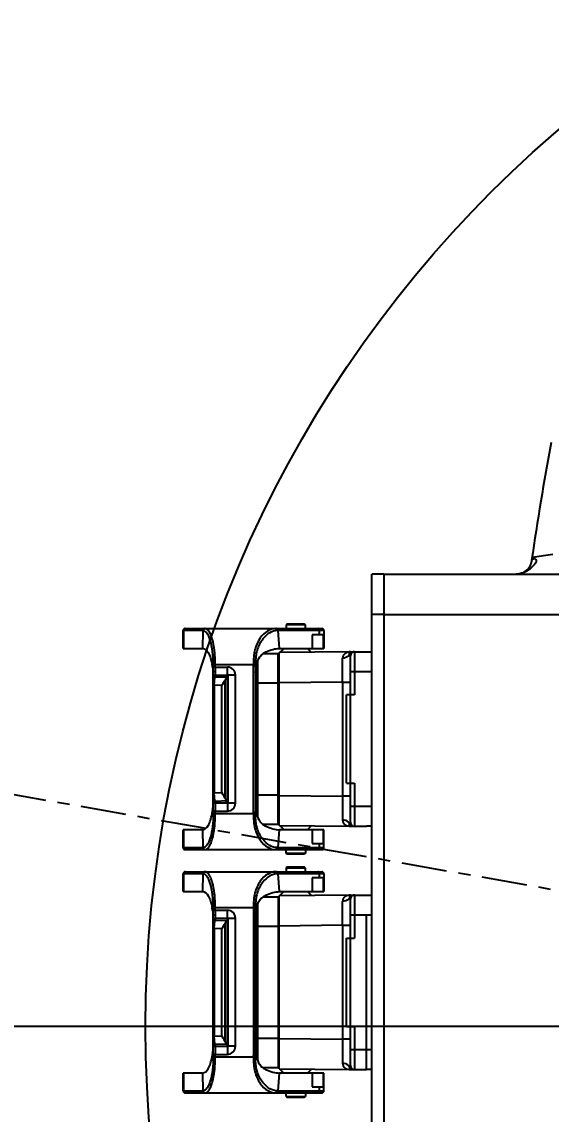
# Model space of a CAD drawing. Header units: millimetres. Extents: x 7426 to 8737, y 124 to 421.
# Drawn here: x 8483.79 to 8488.18, y 209.39 to 218.45 of the extents above; entities that cross this region are included whole.
import ezdxf

# ---------------------------------------------------------------- set-up
doc = ezdxf.new("R2010")
doc.units = ezdxf.units.MM
doc.linetypes.add('CENTER', pattern=[0.6, 0.375, -0.075, 0.075, -0.075])
for name, color, linetype in [('中心线', 7, 'Continuous'), ('外形图', 7, 'Continuous'), ('尺寸标注', 7, 'Continuous')]:
    doc.layers.add(name, color=color, linetype=linetype)
doc.styles.add('微软雅黑', font='msyh.ttc')
doc.dimstyles.new('尺寸标注_1_30比例', dxfattribs={"dimtxt": 2.1, "dimasz": 1.7, "dimexe": 0.5, "dimexo": 0.4, "dimgap": 0.5, "dimtad": 1, "dimdec": 1, "dimlfac": 30, "dimdsep": 46, "dimtxsty": '微软雅黑', "dimcen": 0.09, "dimadec": 0, "dimazin": 0, "dimtp": 0.01, "dimtm": 0.01, "dimtfac": 1, "dimtdec": 1, "dimtofl": 0, "dimtmove": 0, "dimatfit": 3, "dimfxl": 1, "dimtolj": 1, "dimarcsym": 0})

# ---------------------------------------------------------------- blocks, each defined once
blk = doc.blocks.new('*D1305')
at = {"layer": 'Defpoints', "color": 0}
for p in [(8485.0037, 232.4237), (8436.1924, 220.4238), (8494.6243, 210.1207), (8494.6243, 210.1207), (8553.9577, 210.1207)]:
    blk.add_point(p, dxfattribs=at)
at = {"layer": '尺寸标注', "color": 0, "lineweight": -2, "ltscale": 10}
blk.add_arc((8494.6243, 210.1207), 24.2895, 4.01089, 165.98911, dxfattribs=at)
at = {"layer": '尺寸标注', "color": 0}
for points in [[(8470.7803, 216.0602), (8471.3345, 215.9424), (8470.7038, 214.3385)], [(8518.5712, 211.8097), (8519.1375, 211.8295), (8518.9139, 210.1207)]]:
    blk.add_solid(points, dxfattribs=at)
at = {"layer": '尺寸标注', "color": 0, "insert": (8503.4089, 234.4644), "char_height": 2.1, "attachment_point": 5, "rotation": 340.15769, "style": '微软雅黑'}
blk.add_mtext('\\A1;+\\A1;170%%d', dxfattribs=at)
blk = doc.blocks.new('*D1306')
at = {"layer": 'Defpoints', "color": 0}
for p in [(8494.4443, 210.1157), (8494.4443, 210.1157), (8553.7776, 210.1157), (8436.0124, 199.8125), (8484.7488, 187.639)]:
    blk.add_point(p, dxfattribs=at)
at = {"layer": '尺寸标注', "color": 0, "lineweight": -2, "ltscale": 10}
blk.add_arc((8494.4443, 210.1157), 24.4786, 193.9799, 356.0201, dxfattribs=at)
at = {"layer": '尺寸标注', "color": 0}
for points in [[(8519.1471, 208.4068), (8518.5807, 208.4265), (8518.9229, 210.1157)], [(8470.9679, 204.2609), (8470.4136, 204.1432), (8470.3376, 205.865)]]:
    blk.add_solid(points, dxfattribs=at)
at = {"layer": '尺寸标注', "color": 0, "insert": (8501.6257, 188.3835), "char_height": 2.1, "attachment_point": 5, "rotation": 18.28607, "style": '微软雅黑'}
blk.add_mtext('\\A1;-\\A1;170%%d', dxfattribs=at)

msp = doc.modelspace()

# ---------------------------------------------------------------- linework, layer by layer
at = {"layer": '中心线', "linetype": 'CENTER', "ltscale": 50}
msp.add_line((8494.6243, 210.1207), (8435.291, 210.1207), dxfattribs=at)
at = {"layer": '外形图', "linetype": 'CENTER'}
msp.add_line((8494.6243, 210.1207), (8436.1924, 220.4238), dxfattribs=at)
at = {"layer": '外形图', "linetype": 'Continuous'}
for p, q in [((8488.0204, 214.013), (8488.1925, 214.0373)), ((8486.691, 206.3707), (8486.691, 213.8707)), ((8486.791, 213.8707), (8486.691, 213.8707)), ((8486.791, 213.8707), (8486.791, 206.3707)), ((8486.791, 213.8707), (8490.6865, 213.8707)), ((8486.791, 213.5373), (8486.691, 213.5373)), ((8486.791, 213.5373), (8488.3929, 213.5373)), ((8485.1277, 213.2559), (8485.1277, 213.404)), ((8485.2914, 213.404), (8485.1277, 213.404)), ((8485.1315, 213.404), (8485.1315, 213.2559)), ((8485.1443, 213.4207), (8486.2776, 213.4207)), ((8485.2914, 213.404), (8485.2871, 213.2559)), ((8485.2914, 213.404), (8485.2934, 213.4039)), ((8485.2924, 213.404), (8485.2914, 213.4035)), ((8485.9164, 213.404), (8485.9095, 213.4039)), ((8485.9258, 213.2559), (8485.9164, 213.404)), ((8486.2943, 213.404), (8485.9164, 213.404)), ((8485.9877, 213.4573), (8485.981, 213.4507)), ((8485.981, 213.4507), (8485.981, 213.4207)), ((8486.141, 213.4507), (8485.981, 213.4507)), ((8486.1343, 213.4573), (8485.9877, 213.4573)), ((8486.141, 213.4507), (8486.1343, 213.4573)), ((8486.141, 213.4207), (8486.141, 213.4507)), ((8486.2589, 213.3692), (8486.2589, 213.404)), ((8486.2943, 213.404), (8486.2943, 213.2559)), ((8486.1962, 213.3692), (8486.1962, 213.2559)), ((8486.2903, 213.3692), (8486.1962, 213.3692)), ((8486.2903, 213.2559), (8486.2903, 213.3692)), ((8485.1277, 213.2559), (8485.2871, 213.2559)), ((8485.7909, 213.2132), (8485.9143, 213.2132)), ((8485.9143, 211.7948), (8485.9143, 213.2132)), ((8486.5143, 213.2273), (8485.9227, 213.2207)), ((8485.9227, 211.7873), (8485.9227, 213.2207)), ((8485.9258, 213.2559), (8486.2943, 213.2559)), ((8485.9295, 213.2207), (8485.9647, 213.2559)), ((8486.1573, 213.2559), (8486.1895, 213.2237)), ((8486.5142, 213.2273), (8486.5143, 213.2273)), ((8486.5143, 213.2273), (8486.6477, 213.2273)), ((8486.5143, 211.814), (8486.5143, 213.194)), ((8486.5477, 213.2273), (8486.5477, 212.8707)), ((8486.6477, 213.227), (8486.691, 213.227)), ((8485.3778, 213.1204), (8485.3945, 213.1207)), ((8485.3779, 213.1114), (8485.3778, 213.1204)), ((8485.3779, 211.8966), (8485.3779, 213.1114)), ((8485.3779, 213.1114), (8485.3946, 213.1114)), ((8485.3779, 213.1013), (8485.4946, 213.1013)), ((8485.3946, 213.1013), (8485.3945, 213.1207)), ((8485.7113, 213.1207), (8485.3945, 213.1207)), ((8485.3946, 213.1013), (8485.3946, 213.0177)), ((8485.4946, 213.0348), (8485.4946, 213.1013)), ((8485.7113, 213.1207), (8485.7113, 213.1116)), ((8485.728, 213.1206), (8485.7113, 213.1207)), ((8485.7113, 211.8873), (8485.7113, 213.1116)), ((8485.7279, 213.1114), (8485.7279, 211.8965)), ((8485.7282, 213.1424), (8485.728, 213.1206)), ((8485.7446, 213.1498), (8485.7446, 211.8582)), ((8485.9143, 213.1782), (8485.9227, 213.1782)), ((8485.3946, 213.0348), (8485.4946, 213.0348)), ((8485.4946, 213.0134), (8485.3946, 213.0177)), ((8485.4946, 213.0334), (8485.4879, 213.0329)), ((8485.4879, 213.0325), (8485.4879, 213.0332)), ((8485.4879, 213.0329), (8485.5007, 213.0321)), ((8485.5007, 213.0321), (8485.4879, 213.0311)), ((8485.4879, 213.0307), (8485.4879, 213.0316)), ((8485.4879, 213.0311), (8485.5007, 213.0303)), ((8485.5007, 213.0303), (8485.4879, 213.0294)), ((8485.4879, 213.0289), (8485.4879, 213.0298)), ((8485.4879, 213.0294), (8485.5007, 213.0285)), ((8485.5007, 213.0285), (8485.4879, 213.0276)), ((8485.4879, 213.0271), (8485.4879, 213.028)), ((8485.4879, 213.0276), (8485.5007, 213.0267)), ((8485.5007, 213.0267), (8485.4879, 213.0258)), ((8485.4879, 213.0254), (8485.4879, 213.0262)), ((8485.4879, 213.0258), (8485.5007, 213.0249)), ((8485.5007, 213.0249), (8485.4879, 213.024)), ((8485.4879, 213.0236), (8485.4879, 213.0245)), ((8485.4879, 213.024), (8485.5007, 213.0231)), ((8485.5007, 213.0231), (8485.4879, 213.0222)), ((8485.4879, 213.0218), (8485.4879, 213.0227)), ((8485.4879, 213.0222), (8485.5007, 213.0214)), ((8485.5007, 213.0214), (8485.4879, 213.0204)), ((8485.4879, 213.02), (8485.4879, 213.0209)), ((8485.4879, 213.0204), (8485.5007, 213.0196)), ((8485.5007, 213.0196), (8485.4879, 213.0186)), ((8485.4879, 213.0182), (8485.4879, 213.0191)), ((8485.4879, 213.0186), (8485.4949, 213.0181)), ((8485.5007, 213.0178), (8485.4879, 213.0168)), ((8485.4879, 213.0164), (8485.4879, 213.0173)), ((8485.4879, 213.0168), (8485.5007, 213.016)), ((8485.5007, 213.016), (8485.4879, 213.015)), ((8485.4879, 213.0148), (8485.4879, 213.0155)), ((8485.4879, 213.015), (8485.4946, 213.0146)), ((8485.4946, 213.0332), (8485.4946, 213.0345)), ((8485.5613, 213.0345), (8485.4946, 213.0345)), ((8485.4946, 213.0134), (8485.4946, 213.0146)), ((8485.4946, 211.9951), (8485.4946, 213.0129)), ((8485.5007, 211.9755), (8485.5007, 213.0325)), ((8485.5613, 211.9735), (8485.5613, 213.0345)), ((8486.5477, 213.0607), (8486.5143, 213.0607)), ((8486.6477, 213.0606), (8486.5477, 213.0606)), ((8486.691, 213.0604), (8486.6477, 213.0604)), ((8485.3779, 212.9501), (8485.3858, 212.9501)), ((8485.3858, 212.9501), (8485.3858, 212.0579)), ((8485.4495, 212.9473), (8485.3858, 212.9501)), ((8485.4495, 212.0607), (8485.4495, 212.9473)), ((8485.4725, 212.9908), (8485.4725, 212.0172)), ((8485.9143, 212.9665), (8485.7279, 212.9665)), ((8485.9227, 212.9682), (8485.9143, 212.9682)), ((8486.4494, 212.9767), (8485.9227, 212.9707)), ((8486.4494, 212.9767), (8486.4494, 212.0313)), ((8486.4494, 212.9767), (8486.5143, 212.9767)), ((8486.481, 212.1373), (8486.481, 212.8707)), ((8486.5477, 212.8707), (8486.481, 212.8707)), ((8486.481, 212.1373), (8486.5477, 212.1373)), ((8486.5477, 212.1373), (8486.5477, 211.7807)), ((8485.3779, 212.0579), (8485.3858, 212.0579)), ((8485.3858, 212.0579), (8485.4495, 212.0607)), ((8485.7279, 212.0415), (8485.9143, 212.0415)), ((8485.9143, 212.0398), (8485.9227, 212.0398)), ((8485.9227, 212.0373), (8486.4494, 212.0313)), ((8486.5143, 212.0313), (8486.4494, 212.0313)), ((8485.3946, 211.9902), (8485.4946, 211.9946)), ((8485.3946, 211.9902), (8485.3946, 211.9067)), ((8485.4946, 211.9733), (8485.3946, 211.9732)), ((8485.4946, 211.9934), (8485.4879, 211.993)), ((8485.4879, 211.9925), (8485.4879, 211.9932)), ((8485.4879, 211.993), (8485.5007, 211.992)), ((8485.5007, 211.992), (8485.4879, 211.9912)), ((8485.4879, 211.9907), (8485.4879, 211.9916)), ((8485.4879, 211.9912), (8485.5007, 211.9902)), ((8485.4949, 211.9899), (8485.4879, 211.9894)), ((8485.4879, 211.9889), (8485.4879, 211.9898)), ((8485.4879, 211.9894), (8485.5007, 211.9884)), ((8485.5007, 211.9884), (8485.4879, 211.9876)), ((8485.4879, 211.9871), (8485.4879, 211.988)), ((8485.4879, 211.9876), (8485.5007, 211.9866)), ((8485.5007, 211.9866), (8485.4879, 211.9858)), ((8485.4879, 211.9853), (8485.4879, 211.9862)), ((8485.4879, 211.9858), (8485.5007, 211.9848)), ((8485.5007, 211.9848), (8485.4879, 211.984)), ((8485.4879, 211.9835), (8485.4879, 211.9844)), ((8485.4879, 211.984), (8485.5007, 211.9831)), ((8485.5007, 211.9831), (8485.4879, 211.9822)), ((8485.4879, 211.9817), (8485.4879, 211.9826)), ((8485.4879, 211.9822), (8485.5007, 211.9813)), ((8485.5007, 211.9813), (8485.4879, 211.9804)), ((8485.4879, 211.9799), (8485.4879, 211.9808)), ((8485.4879, 211.9804), (8485.5007, 211.9795)), ((8485.5007, 211.9795), (8485.4879, 211.9786)), ((8485.4879, 211.9782), (8485.4879, 211.9791)), ((8485.4879, 211.9786), (8485.5007, 211.9777)), ((8485.5007, 211.9777), (8485.4879, 211.9768)), ((8485.4879, 211.9764), (8485.4879, 211.9773)), ((8485.4879, 211.9768), (8485.5007, 211.9759)), ((8485.5007, 211.9759), (8485.4879, 211.975)), ((8485.4879, 211.975), (8485.4946, 211.9745)), ((8485.4942, 211.9706), (8485.495, 211.9688)), ((8485.4946, 211.9934), (8485.4946, 211.9946)), ((8485.4946, 211.974), (8485.4946, 211.9748)), ((8485.4946, 211.9739), (8485.4946, 211.9735)), ((8486.5143, 211.9473), (8486.5477, 211.9473)), ((8486.5477, 211.9474), (8486.6477, 211.9474)), ((8486.6477, 211.9476), (8486.691, 211.9476)), ((8485.3779, 211.8966), (8485.3778, 211.8876)), ((8485.3945, 211.8873), (8485.3778, 211.8876)), ((8485.3946, 211.9067), (8485.3779, 211.9067)), ((8485.3779, 211.8966), (8485.3946, 211.8966)), ((8485.3945, 211.8873), (8485.3946, 211.9066)), ((8485.3945, 211.8873), (8485.7113, 211.8873)), ((8485.3946, 211.9066), (8485.4947, 211.9066)), ((8485.728, 211.8874), (8485.7113, 211.8873)), ((8485.7282, 211.8656), (8485.728, 211.8874)), ((8485.1277, 211.604), (8485.1277, 211.7521)), ((8485.2871, 211.7521), (8485.1277, 211.7521)), ((8485.1315, 211.7521), (8485.1315, 211.604)), ((8485.2871, 211.7521), (8485.2914, 211.604)), ((8485.9143, 211.7948), (8485.7909, 211.7948)), ((8485.9227, 211.8298), (8485.9143, 211.8298)), ((8485.9164, 211.604), (8485.9258, 211.7521)), ((8485.9227, 211.7873), (8486.5143, 211.7807)), ((8486.2943, 211.7521), (8485.9258, 211.7521)), ((8485.9295, 211.7873), (8485.9647, 211.7521)), ((8486.1573, 211.7521), (8486.1895, 211.7843)), ((8486.1962, 211.7521), (8486.1962, 211.6388)), ((8486.2903, 211.6388), (8486.2903, 211.7521)), ((8486.2943, 211.604), (8486.2943, 211.7521)), ((8486.5143, 211.7807), (8486.5142, 211.7807)), ((8486.5143, 211.7807), (8486.6477, 211.7807)), ((8486.691, 211.781), (8486.6477, 211.781)), ((8485.1277, 211.604), (8485.2914, 211.604)), ((8485.1443, 211.5873), (8486.2776, 211.5873)), ((8485.2924, 211.604), (8485.2914, 211.6045)), ((8485.2914, 211.604), (8485.2934, 211.604)), ((8485.9164, 211.604), (8485.9095, 211.6041)), ((8485.9164, 211.604), (8486.2943, 211.604)), ((8485.981, 211.5573), (8485.981, 211.5873)), ((8486.141, 211.5873), (8486.141, 211.5573)), ((8486.1962, 211.6388), (8486.2903, 211.6388)), ((8486.2589, 211.604), (8486.2589, 211.6388)), ((8485.9877, 211.5507), (8485.981, 211.5573)), ((8485.981, 211.5573), (8486.141, 211.5573)), ((8486.1343, 211.5507), (8485.9877, 211.5507)), ((8486.141, 211.5573), (8486.1343, 211.5507)), ((8485.1277, 211.2392), (8485.1277, 211.3873)), ((8485.2914, 211.3873), (8485.1277, 211.3873)), ((8485.1315, 211.3873), (8485.1315, 211.2392)), ((8485.1443, 211.404), (8486.2776, 211.404)), ((8485.2914, 211.3873), (8485.2871, 211.2392)), ((8485.2934, 211.3873), (8485.2914, 211.3873)), ((8485.9164, 211.3873), (8485.9095, 211.3872)), ((8485.9258, 211.2392), (8485.9164, 211.3873)), ((8486.2943, 211.3873), (8485.9164, 211.3873)), ((8485.9877, 211.4407), (8485.981, 211.434)), ((8485.981, 211.434), (8485.981, 211.404)), ((8486.141, 211.434), (8485.981, 211.434)), ((8486.1343, 211.4407), (8485.9877, 211.4407)), ((8486.141, 211.434), (8486.1343, 211.4407)), ((8486.141, 211.404), (8486.141, 211.434)), ((8486.2589, 211.3526), (8486.2589, 211.3873)), ((8486.2943, 211.3873), (8486.2943, 211.2392)), ((8486.1962, 211.3526), (8486.1962, 211.2392)), ((8486.2903, 211.3526), (8486.1962, 211.3526)), ((8486.2903, 211.2392), (8486.2903, 211.3526)), ((8485.1277, 211.2392), (8485.2871, 211.2392)), ((8486.5143, 211.2107), (8485.9227, 211.204)), ((8485.9227, 209.7707), (8485.9227, 211.204)), ((8485.9258, 211.2392), (8486.2943, 211.2392)), ((8485.9274, 211.204), (8485.9634, 211.2392)), ((8486.1586, 211.2392), (8486.1916, 211.207)), ((8486.5143, 211.2107), (8486.6477, 211.2107)), ((8486.5477, 211.2107), (8486.5477, 210.854)), ((8486.6477, 211.211), (8486.691, 211.211)), ((8485.7282, 211.1257), (8485.728, 211.1039)), ((8485.7446, 211.1333), (8485.7446, 209.8414)), ((8485.7907, 211.1965), (8485.9143, 211.1965)), ((8485.9143, 211.1965), (8485.9143, 209.7782)), ((8485.9143, 211.1615), (8485.9227, 211.1615)), ((8486.5143, 209.7973), (8486.5143, 211.1773)), ((8485.3945, 211.104), (8485.3778, 211.1038)), ((8485.3779, 211.0948), (8485.3778, 211.1038)), ((8485.3779, 209.8799), (8485.3779, 211.0947)), ((8485.3779, 211.0947), (8485.3946, 211.0947)), ((8485.3779, 211.0846), (8485.4946, 211.0846)), ((8485.3946, 211.0846), (8485.3945, 211.104)), ((8485.7113, 211.104), (8485.3945, 211.104)), ((8485.3946, 211.0846), (8485.3946, 211.0011)), ((8485.3946, 211.0181), (8485.4946, 211.0181)), ((8485.4946, 211.0168), (8485.4879, 211.0163)), ((8485.4879, 211.0159), (8485.4879, 211.0165)), ((8485.4879, 211.0163), (8485.5007, 211.0155)), ((8485.4946, 211.0198), (8485.495, 211.0213)), ((8485.4946, 211.0183), (8485.4946, 211.0198)), ((8485.4946, 211.0158), (8485.4946, 211.0178)), ((8485.5613, 211.0178), (8485.4946, 211.0178)), ((8485.5007, 209.9588), (8485.5007, 211.0159)), ((8485.5613, 209.9568), (8485.5613, 211.0178)), ((8485.7113, 211.104), (8485.7113, 209.8797)), ((8485.7113, 211.104), (8485.728, 211.1039)), ((8485.7279, 211.0948), (8485.7279, 209.8799)), ((8486.5477, 211.044), (8486.5143, 211.044)), ((8486.6477, 211.0441), (8486.5477, 211.0441)), ((8486.691, 211.0442), (8486.6477, 211.0442)), ((8486.6477, 209.7642), (8486.6477, 211.0441)), ((8485.3779, 210.9334), (8485.3858, 210.9334)), ((8485.3858, 210.9334), (8485.3858, 210.0412)), ((8485.4495, 210.9306), (8485.3858, 210.9334)), ((8485.4946, 210.9967), (8485.3946, 211.0011)), ((8485.4495, 210.044), (8485.4495, 210.9306)), ((8485.4725, 210.9741), (8485.4725, 210.0005)), ((8485.5007, 211.0155), (8485.4879, 211.0145)), ((8485.4879, 211.0145), (8485.5007, 211.0137)), ((8485.5007, 211.0137), (8485.4879, 211.0127)), ((8485.4879, 211.0127), (8485.5007, 211.0119)), ((8485.5007, 211.0119), (8485.4879, 211.0109)), ((8485.4879, 211.0109), (8485.5007, 211.0101)), ((8485.5007, 211.0101), (8485.4879, 211.0091)), ((8485.4879, 211.0091), (8485.5007, 211.0083)), ((8485.5007, 211.0083), (8485.4879, 211.0073)), ((8485.4879, 211.0073), (8485.5007, 211.0065)), ((8485.5007, 211.0065), (8485.4879, 211.0055)), ((8485.4879, 211.0055), (8485.5007, 211.0047)), ((8485.5007, 211.0047), (8485.4879, 211.0037)), ((8485.4879, 211.0037), (8485.5007, 211.0029)), ((8485.5007, 211.0029), (8485.4879, 211.0019)), ((8485.4879, 211.0019), (8485.5007, 211.0011)), ((8485.5007, 211.0011), (8485.4879, 211.0001)), ((8485.4879, 211.0001), (8485.5007, 210.9993)), ((8485.5007, 210.9993), (8485.4879, 210.9983)), ((8485.4879, 210.9983), (8485.4946, 210.9979)), ((8485.4946, 210.9967), (8485.4946, 210.9979)), ((8485.4946, 209.9784), (8485.4946, 210.9962)), ((8485.9143, 210.9498), (8485.7279, 210.9498)), ((8485.9227, 210.9515), (8485.9143, 210.9515)), ((8486.4494, 210.96), (8485.9227, 210.9541)), ((8486.4494, 210.96), (8486.4494, 210.0147)), ((8486.4494, 210.96), (8486.5143, 210.96)), ((8486.481, 210.1207), (8486.481, 210.854)), ((8486.481, 210.854), (8486.5477, 210.854)), ((8486.481, 210.1207), (8486.5477, 210.1207)), ((8486.5477, 210.1207), (8486.5477, 209.764)), ((8485.3779, 210.0412), (8485.3858, 210.0412)), ((8485.3858, 210.0412), (8485.4495, 210.044)), ((8485.7279, 210.0248), (8485.9143, 210.0248)), ((8485.9143, 210.0232), (8485.9227, 210.0232)), ((8485.9227, 210.0206), (8486.4494, 210.0147)), ((8485.3946, 209.9736), (8485.4946, 209.9779)), ((8485.3946, 209.9736), (8485.3946, 209.89)), ((8485.4946, 209.9565), (8485.3946, 209.9565)), ((8485.4946, 209.9768), (8485.4879, 209.9763)), ((8485.4879, 209.9763), (8485.5007, 209.9754)), ((8485.5007, 209.9754), (8485.4879, 209.9745)), ((8485.4879, 209.9745), (8485.5007, 209.9736)), ((8485.5007, 209.9736), (8485.4879, 209.9727)), ((8485.4879, 209.9727), (8485.5007, 209.9718)), ((8485.5007, 209.9718), (8485.4879, 209.9709)), ((8485.4879, 209.9709), (8485.5007, 209.97)), ((8485.5007, 209.97), (8485.4879, 209.9692)), ((8485.4879, 209.9692), (8485.5007, 209.9682)), ((8485.5007, 209.9682), (8485.4879, 209.9674)), ((8485.4879, 209.9674), (8485.5007, 209.9664)), ((8485.5007, 209.9664), (8485.4879, 209.9656)), ((8485.4879, 209.9656), (8485.5007, 209.9646)), ((8485.5007, 209.9646), (8485.4879, 209.9638)), ((8485.4879, 209.9638), (8485.5007, 209.9628)), ((8485.5007, 209.9628), (8485.4879, 209.962)), ((8485.4879, 209.962), (8485.5007, 209.961)), ((8485.5007, 209.961), (8485.4879, 209.9602)), ((8485.4879, 209.9602), (8485.5007, 209.9592)), ((8485.5007, 209.9592), (8485.4879, 209.9584)), ((8485.4879, 209.9584), (8485.4946, 209.9579)), ((8485.4945, 209.957), (8485.4946, 209.9568)), ((8485.4946, 209.9768), (8485.4946, 209.9779)), ((8485.4946, 209.9568), (8485.4946, 209.9588)), ((8485.5613, 209.9568), (8485.4946, 209.9568)), ((8486.5143, 210.0147), (8486.4494, 210.0147)), ((8486.5143, 209.9307), (8486.6477, 209.9307)), ((8486.6477, 209.931), (8486.691, 209.931)), ((8485.3779, 209.8799), (8485.3778, 209.8709)), ((8485.3778, 209.8709), (8485.3945, 209.8707)), ((8485.3946, 209.89), (8485.3779, 209.89)), ((8485.3779, 209.8799), (8485.3946, 209.8799)), ((8485.3945, 209.8707), (8485.7113, 209.8707)), ((8485.3946, 209.89), (8485.3946, 209.8799)), ((8485.3946, 209.89), (8485.495, 209.89)), ((8485.7113, 209.8707), (8485.728, 209.8708)), ((8485.7282, 209.8489), (8485.728, 209.8708)), ((8485.9143, 209.7782), (8485.7907, 209.7782)), ((8485.9227, 209.8132), (8485.9143, 209.8132)), ((8485.9227, 209.7707), (8486.5143, 209.764)), ((8485.9274, 209.7706), (8485.9634, 209.7354)), ((8486.1586, 209.7354), (8486.1916, 209.7676)), ((8486.5143, 209.764), (8486.6477, 209.764)), ((8486.691, 209.7643), (8486.6477, 209.7643)), ((8485.1277, 209.5873), (8485.1277, 209.7354)), ((8485.2871, 209.7354), (8485.1277, 209.7354)), ((8485.1315, 209.7354), (8485.1315, 209.5873)), ((8485.2871, 209.7354), (8485.2914, 209.5873)), ((8485.9164, 209.5873), (8485.9258, 209.7354)), ((8486.2943, 209.7354), (8485.9258, 209.7354)), ((8486.1962, 209.7354), (8486.1962, 209.6221)), ((8486.2903, 209.6221), (8486.2903, 209.7354)), ((8486.2943, 209.5873), (8486.2943, 209.7354)), ((8485.1277, 209.5873), (8485.2914, 209.5873)), ((8485.1443, 209.5707), (8486.2776, 209.5707)), ((8485.2934, 209.5874), (8485.2914, 209.5873)), ((8485.9164, 209.5873), (8485.9095, 209.5875)), ((8485.9164, 209.5873), (8486.2943, 209.5873)), ((8485.981, 209.5407), (8485.981, 209.5707)), ((8486.141, 209.5707), (8486.141, 209.5407)), ((8486.1962, 209.6221), (8486.2903, 209.6221)), ((8486.2589, 209.5873), (8486.2589, 209.6221)), ((8485.981, 209.5407), (8485.9877, 209.534)), ((8485.981, 209.5407), (8486.141, 209.5407)), ((8485.9877, 209.534), (8486.1343, 209.534)), ((8486.1343, 209.534), (8486.141, 209.5407))]:
    msp.add_line(p, q, dxfattribs=at)
for points in [[(8488.0164, 213.9858), (8488.0159, 213.9825), (8488.0153, 213.9791), (8488.0146, 213.9756), (8488.0138, 213.9721), (8488.0129, 213.9684), (8488.0118, 213.9644), (8488.0105, 213.9602), (8488.0089, 213.9558), (8488.0072, 213.9512), (8488.0052, 213.9466), (8488.003, 213.9419), (8488.0004, 213.9371), (8487.9976, 213.9321), (8487.9944, 213.9271), (8487.9907, 213.9219), (8487.9865, 213.9167), (8487.9818, 213.9113), (8487.9763, 213.9059), (8487.97, 213.9004), (8487.9626, 213.8948), (8487.9531, 213.8887), (8487.9422, 213.8831), (8487.9322, 213.879), (8487.923, 213.876), (8487.9144, 213.8738), (8487.9066, 213.8723), (8487.8996, 213.8714), (8487.8937, 213.8708), (8487.8891, 213.8707)], [(8485.4946, 211.9733), (8485.4946, 211.9733), (8485.4946, 211.9735)]]:
    msp.add_lwpolyline(points, dxfattribs=at)
at = {"layer": '外形图'}
msp.add_circle((8494.6063, 210.1207), 9.7901, dxfattribs=at)
msp.add_arc((8494.6243, 210.1207), 59.3333, 190, 44.357129, dxfattribs=at)
at = {"layer": '外形图', "linetype": 'Continuous'}
for centre, radius, start, end in [((8514.4015, 210.1207), 26.6667, 169.53729, 171.66605), ((8487.8992, 213.7457), 0.2936, 59.83919, 62.15257), ((8485.1443, 213.404), 0.0167, 90, 180), ((8486.2777, 213.404), 0.0167, 0, 90.01563), ((8486.5477, 213.194), 0.0333, 90, 180.00119), ((8484.7226, 213.0022), 0.6565, 10.24021, 10.75371), ((8484.5853, 212.9778), 0.796, 8.84476, 10.20979), ((8485.4945, 213.0346), 0.0667, 359.93073, 89.9293), ((8483.3659, 213.1353), 2.3622, 359.42226, 359.64324), ((8486.7842, 213.1288), 1.0561, 178.94793, 179.26073), ((8486.1078, 213.0483), 0.3779, 169.21292, 170.83485), ((8486.0451, 213.06), 0.3141, 168.57149, 169.17667), ((8465.3107, 213.0666), 21.1389, 359.75632, 0.29272), ((8485.3946, 213.0182), 0.0166, 89.93022, 179.93004), ((8485.3946, 213.0011), 0.0166, 89.93022, 179.93004), ((8485.3946, 212.0069), 0.0166, 180.06996, 270.06978), ((8485.3946, 211.9898), 0.0166, 180.06996, 270.06978), ((8484.7225, 212.0058), 0.6566, 349.24752, 349.75977), ((8484.5853, 212.0302), 0.796, 349.79022, 351.15525), ((8483.3659, 211.8727), 2.3622, 0.35676, 0.57774), ((8486.7842, 211.8792), 1.0561, 180.73927, 181.05208), ((8486.108, 211.9597), 0.3781, 189.15835, 190.78687), ((8486.0453, 211.948), 0.3143, 190.82363, 191.41857), ((8486.5477, 211.814), 0.0333, 179.99881, 270), ((8485.1443, 211.604), 0.0167, 180, 270), ((8486.2777, 211.604), 0.0167, 269.98437, 0), ((8485.1443, 211.3873), 0.0167, 89.99982, 180), ((8486.2777, 211.3873), 0.0167, 0, 90.01563), ((8486.5477, 211.1773), 0.0333, 90, 180.00126), ((8486.7842, 211.1121), 1.0562, 178.94792, 179.26075), ((8465.3108, 211.0499), 21.1388, 359.75632, 0.29273), ((8484.7137, 210.9839), 0.6655, 10.24247, 10.56481), ((8484.5836, 210.9609), 0.7976, 8.83035, 10.2083), ((8485.3946, 211.0015), 0.0166, 89.93022, 179.93004), ((8485.4945, 211.0179), 0.0668, 359.93188, 89.9283), ((8483.366, 211.1186), 2.3621, 359.42232, 359.64331), ((8486.1171, 211.03), 0.3874, 169.22246, 171.08224), ((8486.054, 211.0416), 0.3232, 169.00382, 169.16705), ((8485.3946, 210.9844), 0.0166, 89.93022, 179.93004), ((8485.3946, 209.9902), 0.0166, 180.06996, 270.06978), ((8485.3946, 209.9732), 0.0166, 180.06996, 270.06978), ((8484.7068, 209.992), 0.6726, 349.57835, 349.75648), ((8484.5807, 210.0143), 0.8005, 349.794, 351.19849), ((8482.1565, 209.9182), 3.2383, 359.15805, 359.3217), ((8483.2628, 209.8549), 2.4486, 0.36928, 0.58051), ((8483.3659, 209.8561), 2.3622, 0.35674, 0.57769), ((8486.7842, 209.8626), 1.0561, 180.73926, 181.05209), ((8486.1165, 209.9446), 0.3867, 188.93375, 190.7783), ((8486.0535, 209.9329), 0.3227, 190.83253, 191.01976), ((8486.5477, 209.7973), 0.0333, 179.99874, 270), ((8485.1443, 209.5873), 0.0167, 180, 270.00018), ((8485.3093, 209.5859), 0.0153, 262.85915, 269.97546), ((8486.2777, 209.5873), 0.0167, 269.98437, 0)]:
    msp.add_arc(centre, radius, start, end, dxfattribs=at)
for points, knots in [([(8488.0204, 214.013), (8488.0202, 214.0115), (8488.0294, 214.0109), (8488.0325, 214.0073), (8488.0363, 214.0052)], [0, 0, 0, 0, 0.258247, 1, 1, 1, 1]), ([(8488.0205, 213.9916), (8488.0195, 213.9908), (8488.0176, 213.9892), (8488.0166, 213.9869), (8488.0164, 213.9858)], [0, 0, 0, 0, 0.549553, 1, 1, 1, 1]), ([(8488.0467, 213.9995), (8488.0517, 213.9966), (8488.0624, 213.9727), (8488.042, 213.9545), (8488.0316, 213.9422)], [0, 0, 0, 0, 0.265174, 1, 1, 1, 1]), ([(8485.1476, 213.4207), (8485.1434, 213.4207), (8485.1348, 213.4169), (8485.1315, 213.4082), (8485.1315, 213.404)], [0, 0, 0, 0, 0.493016, 1, 1, 1, 1]), ([(8485.3074, 213.4207), (8485.3033, 213.4207), (8485.2947, 213.4169), (8485.2914, 213.4082), (8485.2914, 213.404)], [0, 0, 0, 0, 0.492385, 1, 1, 1, 1]), ([(8485.2934, 213.4042), (8485.2932, 213.4042), (8485.2929, 213.4042), (8485.2926, 213.404), (8485.2924, 213.404)], [0, 0, 0, 0, 0.486715, 1, 1, 1, 1]), ([(8485.3778, 213.1204), (8485.3773, 213.157), (8485.3742, 213.225), (8485.3599, 213.3041), (8485.3417, 213.355), (8485.3259, 213.3853), (8485.3063, 213.4037), (8485.2934, 213.4039)], [0, 0, 0, 0, 0.355691, 0.659198, 0.779058, 0.874754, 1, 1, 1, 1]), ([(8485.3945, 213.1207), (8485.3939, 213.1597), (8485.3907, 213.232), (8485.3762, 213.316), (8485.3579, 213.3698), (8485.3423, 213.4013), (8485.3223, 213.4207), (8485.3093, 213.4207)], [0, 0, 0, 0, 0.360618, 0.666047, 0.785598, 0.88001, 1, 1, 1, 1]), ([(8485.8955, 213.4207), (8485.8723, 213.4207), (8485.8207, 213.4036), (8485.7586, 213.3397), (8485.7237, 213.261), (8485.7114, 213.1842), (8485.7115, 213.1421), (8485.7113, 213.1207)], [0, 0, 0, 0, 0.179697, 0.39886, 0.674529, 0.83335, 1, 1, 1, 1]), ([(8485.9095, 213.4039), (8485.8877, 213.4035), (8485.84, 213.3886), (8485.7817, 213.3335), (8485.7465, 213.267), (8485.7304, 213.2022), (8485.7286, 213.1665), (8485.7283, 213.1482)], [0, 0, 0, 0, 0.191225, 0.417204, 0.687833, 0.839054, 1, 1, 1, 1]), ([(8485.9095, 213.4039), (8485.9095, 213.408), (8485.9072, 213.4163), (8485.8992, 213.4207), (8485.8955, 213.4207)], [0, 0, 0, 0, 0.530904, 1, 1, 1, 1]), ([(8485.9164, 213.404), (8485.9164, 213.4082), (8485.914, 213.4164), (8485.906, 213.4207), (8485.9023, 213.4207)], [0, 0, 0, 0, 0.528982, 1, 1, 1, 1]), ([(8486.2589, 213.404), (8486.2589, 213.4082), (8486.2564, 213.4164), (8486.2484, 213.4207), (8486.2447, 213.4207)], [0, 0, 0, 0, 0.528972, 1, 1, 1, 1]), ([(8485.2871, 213.2559), (8485.3069, 213.2559), (8485.3373, 213.2258), (8485.3557, 213.1767), (8485.364, 213.1432), (8485.3676, 213.1247)], [0, 0, 0, 0, 0.367334, 0.650854, 1, 1, 1, 1]), ([(8485.7372, 213.1223), (8485.7418, 213.1449), (8485.7531, 213.1782), (8485.7844, 213.2106), (8485.8211, 213.2319), (8485.8684, 213.2485), (8485.9074, 213.2559), (8485.9258, 213.2559)], [0, 0, 0, 0, 0.275655, 0.402945, 0.530561, 0.780134, 1, 1, 1, 1]), ([(8486.5143, 213.2273), (8486.4996, 213.2272), (8486.4691, 213.2197), (8486.4485, 213.1899), (8486.4493, 213.1746)], [0, 0, 0, 0, 0.489658, 1, 1, 1, 1]), ([(8486.5081, 213.2051), (8486.5054, 213.2004), (8486.4907, 213.1828), (8486.4665, 213.1749), (8486.4493, 213.1746)], [0, 0, 0, 0, 0.239894, 1, 1, 1, 1]), ([(8486.5081, 213.2051), (8486.5058, 213.2105), (8486.5031, 213.2208), (8486.5114, 213.2272), (8486.5142, 213.2273)], [0, 0, 0, 0, 0.676109, 1, 1, 1, 1]), ([(8486.5081, 213.2051), (8486.5103, 213.2114), (8486.5184, 213.2229), (8486.5319, 213.2273), (8486.5384, 213.2273)], [0, 0, 0, 0, 0.505373, 1, 1, 1, 1]), ([(8486.5143, 213.194), (8486.5143, 213.1949), (8486.5136, 213.1992), (8486.5106, 213.2027), (8486.5081, 213.2051)], [0, 0, 0, 0, 0.211096, 1, 1, 1, 1]), ([(8485.7113, 213.1116), (8485.7134, 213.1116), (8485.7173, 213.1115), (8485.7225, 213.1118), (8485.7257, 213.1111), (8485.7276, 213.1118), (8485.7279, 213.1114)], [0, 0, 0, 0, 0.38201, 0.705998, 0.922979, 1, 1, 1, 1]), ([(8485.3858, 212.9501), (8485.3858, 212.9589), (8485.3864, 212.9748), (8485.3881, 212.9959), (8485.3908, 213.009), (8485.3927, 213.0166), (8485.3946, 213.0177)], [0, 0, 0, 0, 0.385672, 0.697899, 0.903542, 1, 1, 1, 1]), ([(8485.4946, 213.0129), (8485.4924, 213.0124), (8485.4825, 213.0081), (8485.476, 212.9984), (8485.4725, 212.9908)], [0, 0, 0, 0, 0.21154, 1, 1, 1, 1]), ([(8485.4725, 212.9908), (8485.4708, 212.9873), (8485.4627, 212.9731), (8485.4545, 212.9588), (8485.4495, 212.9473)], [0, 0, 0, 0, 0.233954, 1, 1, 1, 1]), ([(8485.3946, 211.9902), (8485.3927, 211.9913), (8485.3908, 211.999), (8485.3881, 212.0121), (8485.3864, 212.0332), (8485.3858, 212.0491), (8485.3858, 212.0579)], [0, 0, 0, 0, 0.096458, 0.302101, 0.614328, 1, 1, 1, 1]), ([(8485.4725, 212.0172), (8485.4708, 212.0206), (8485.4628, 212.0349), (8485.4545, 212.0491), (8485.4495, 212.0607)], [0, 0, 0, 0, 0.233528, 1, 1, 1, 1]), ([(8485.4725, 212.0172), (8485.4738, 212.0143), (8485.4788, 212.0051), (8485.4874, 211.9968), (8485.4946, 211.9951)], [0, 0, 0, 0, 0.29878, 1, 1, 1, 1]), ([(8486.4494, 212.0313), (8486.4495, 212.0125), (8486.4496, 211.9465), (8486.4496, 211.8805), (8486.4493, 211.8334)], [0, 0, 0, 0, 0.286047, 1, 1, 1, 1]), ([(8485.4945, 211.9731), (8485.4944, 211.9728), (8485.4949, 211.9719), (8485.4941, 211.9711), (8485.4942, 211.9706)], [0, 0, 0, 0, 0.361221, 1, 1, 1, 1]), ([(8485.495, 211.9688), (8485.4952, 211.9674), (8485.4941, 211.9641), (8485.495, 211.9559), (8485.4942, 211.9367), (8485.4946, 211.9192), (8485.4947, 211.9066)], [0, 0, 0, 0, 0.069424, 0.159489, 0.393928, 1, 1, 1, 1]), ([(8485.4947, 211.9066), (8485.5117, 211.9066), (8485.5471, 211.921), (8485.5613, 211.9565), (8485.5613, 211.9735)], [0, 0, 0, 0, 0.49932, 1, 1, 1, 1]), ([(8485.4994, 211.9735), (8485.4989, 211.9735), (8485.4975, 211.9734), (8485.4952, 211.9727), (8485.4948, 211.9735)], [0, 0, 0, 0, 0.377534, 1, 1, 1, 1]), ([(8485.5613, 211.9735), (8485.5488, 211.9735), (8485.5283, 211.973), (8485.5076, 211.9742), (8485.4994, 211.9735)], [0, 0, 0, 0, 0.603065, 1, 1, 1, 1]), ([(8485.2871, 211.7521), (8485.3069, 211.7521), (8485.3373, 211.7822), (8485.3557, 211.8313), (8485.364, 211.8648), (8485.3676, 211.8833)], [0, 0, 0, 0, 0.36733, 0.650852, 1, 1, 1, 1]), ([(8485.3778, 211.8876), (8485.3773, 211.851), (8485.3742, 211.783), (8485.3599, 211.7039), (8485.3417, 211.653), (8485.3259, 211.6227), (8485.3063, 211.6043), (8485.2934, 211.6041)], [0, 0, 0, 0, 0.355691, 0.659198, 0.779058, 0.874754, 1, 1, 1, 1]), ([(8485.3093, 211.5873), (8485.3223, 211.5873), (8485.3423, 211.6067), (8485.3579, 211.6382), (8485.3762, 211.692), (8485.3907, 211.776), (8485.3939, 211.8483), (8485.3945, 211.8873)], [0, 0, 0, 0, 0.11999, 0.214402, 0.333953, 0.639382, 1, 1, 1, 1]), ([(8485.7279, 211.8965), (8485.7277, 211.8962), (8485.7256, 211.897), (8485.7226, 211.8962), (8485.7173, 211.8965), (8485.7134, 211.8964), (8485.7113, 211.8964)], [0, 0, 0, 0, 0.076948, 0.29389, 0.617958, 1, 1, 1, 1]), ([(8485.7113, 211.8873), (8485.7115, 211.8659), (8485.7114, 211.8238), (8485.7237, 211.747), (8485.7586, 211.6683), (8485.8207, 211.6044), (8485.8723, 211.5873), (8485.8955, 211.5873)], [0, 0, 0, 0, 0.16665, 0.325471, 0.60114, 0.820303, 1, 1, 1, 1]), ([(8485.9095, 211.6041), (8485.8877, 211.6045), (8485.84, 211.6194), (8485.7817, 211.6745), (8485.7465, 211.741), (8485.7304, 211.8058), (8485.7286, 211.8415), (8485.7283, 211.8598)], [0, 0, 0, 0, 0.191225, 0.417204, 0.687833, 0.839054, 1, 1, 1, 1]), ([(8485.7372, 211.8858), (8485.7418, 211.8632), (8485.753, 211.8298), (8485.7844, 211.7974), (8485.8211, 211.7761), (8485.8684, 211.7595), (8485.9074, 211.7521), (8485.9258, 211.7521)], [0, 0, 0, 0, 0.275671, 0.40296, 0.53057, 0.780138, 1, 1, 1, 1]), ([(8486.4493, 211.8334), (8486.4482, 211.8181), (8486.4692, 211.7882), (8486.4996, 211.7808), (8486.5143, 211.7807)], [0, 0, 0, 0, 0.51028, 1, 1, 1, 1]), ([(8486.5081, 211.8029), (8486.5054, 211.8076), (8486.4906, 211.8252), (8486.4665, 211.8331), (8486.4493, 211.8334)], [0, 0, 0, 0, 0.239802, 1, 1, 1, 1]), ([(8486.5142, 211.7807), (8486.5114, 211.7808), (8486.5031, 211.7872), (8486.5058, 211.7975), (8486.5081, 211.8029)], [0, 0, 0, 0, 0.323708, 1, 1, 1, 1]), ([(8486.5081, 211.8029), (8486.509, 211.8038), (8486.5119, 211.8069), (8486.5143, 211.811), (8486.5143, 211.814)], [0, 0, 0, 0, 0.299148, 1, 1, 1, 1]), ([(8486.5081, 211.8029), (8486.5103, 211.7966), (8486.5184, 211.7851), (8486.5319, 211.7807), (8486.5384, 211.7807)], [0, 0, 0, 0, 0.50531, 1, 1, 1, 1]), ([(8485.1315, 211.604), (8485.1315, 211.5998), (8485.1348, 211.591), (8485.1434, 211.5873), (8485.1476, 211.5873)], [0, 0, 0, 0, 0.506984, 1, 1, 1, 1]), ([(8485.2914, 211.604), (8485.2914, 211.5998), (8485.2947, 211.5911), (8485.3033, 211.5873), (8485.3074, 211.5873)], [0, 0, 0, 0, 0.507617, 1, 1, 1, 1]), ([(8485.2934, 211.6038), (8485.2932, 211.6038), (8485.2929, 211.6038), (8485.2926, 211.604), (8485.2924, 211.604)], [0, 0, 0, 0, 0.486715, 1, 1, 1, 1]), ([(8485.9095, 211.6041), (8485.9095, 211.5999), (8485.9072, 211.5916), (8485.8992, 211.5873), (8485.8955, 211.5873)], [0, 0, 0, 0, 0.530903, 1, 1, 1, 1]), ([(8485.9164, 211.604), (8485.9164, 211.5998), (8485.914, 211.5916), (8485.906, 211.5873), (8485.9023, 211.5873)], [0, 0, 0, 0, 0.528973, 1, 1, 1, 1]), ([(8486.2447, 211.5873), (8486.2484, 211.5873), (8486.2564, 211.5916), (8486.2589, 211.5998), (8486.2589, 211.604)], [0, 0, 0, 0, 0.471028, 1, 1, 1, 1]), ([(8485.1476, 211.404), (8485.1434, 211.404), (8485.1348, 211.4003), (8485.1315, 211.3916), (8485.1315, 211.3873)], [0, 0, 0, 0, 0.493017, 1, 1, 1, 1]), ([(8485.3074, 211.404), (8485.3033, 211.404), (8485.2947, 211.4003), (8485.2914, 211.3916), (8485.2914, 211.3873)], [0, 0, 0, 0, 0.492381, 1, 1, 1, 1]), ([(8485.3778, 211.1038), (8485.3773, 211.1404), (8485.3742, 211.2083), (8485.3598, 211.2875), (8485.3417, 211.3383), (8485.3259, 211.3687), (8485.3063, 211.387), (8485.2934, 211.3873)], [0, 0, 0, 0, 0.355703, 0.659215, 0.779072, 0.874765, 1, 1, 1, 1]), ([(8485.3945, 211.104), (8485.3939, 211.1431), (8485.3907, 211.2153), (8485.3762, 211.2993), (8485.3579, 211.3531), (8485.3423, 211.3846), (8485.3223, 211.404), (8485.3093, 211.404)], [0, 0, 0, 0, 0.360619, 0.666047, 0.785598, 0.880011, 1, 1, 1, 1]), ([(8485.8955, 211.404), (8485.8723, 211.404), (8485.8207, 211.3869), (8485.7586, 211.323), (8485.7237, 211.2443), (8485.7114, 211.1675), (8485.7115, 211.1255), (8485.7113, 211.104)], [0, 0, 0, 0, 0.179696, 0.39886, 0.674529, 0.83335, 1, 1, 1, 1]), ([(8485.9095, 211.3872), (8485.8877, 211.3868), (8485.84, 211.3719), (8485.7817, 211.3169), (8485.7465, 211.2504), (8485.7304, 211.1856), (8485.7286, 211.1498), (8485.7283, 211.1315)], [0, 0, 0, 0, 0.191225, 0.417204, 0.687833, 0.839054, 1, 1, 1, 1]), ([(8485.8955, 211.404), (8485.8992, 211.404), (8485.9072, 211.3997), (8485.9095, 211.3914), (8485.9095, 211.3872)], [0, 0, 0, 0, 0.46909, 1, 1, 1, 1]), ([(8485.9164, 211.3873), (8485.9164, 211.3915), (8485.914, 211.3998), (8485.906, 211.404), (8485.9023, 211.404)], [0, 0, 0, 0, 0.528977, 1, 1, 1, 1]), ([(8486.2589, 211.3873), (8486.2589, 211.3915), (8486.2564, 211.3998), (8486.2484, 211.404), (8486.2447, 211.404)], [0, 0, 0, 0, 0.528971, 1, 1, 1, 1]), ([(8485.2871, 211.2392), (8485.3071, 211.2392), (8485.3378, 211.2085), (8485.3562, 211.1587), (8485.3645, 211.1247), (8485.368, 211.1059)], [0, 0, 0, 0, 0.366591, 0.650544, 1, 1, 1, 1]), ([(8485.7368, 211.1033), (8485.7412, 211.1262), (8485.7521, 211.1601), (8485.7834, 211.1931), (8485.8203, 211.2149), (8485.8679, 211.2317), (8485.9073, 211.2392), (8485.9258, 211.2392)], [0, 0, 0, 0, 0.27638, 0.403585, 0.530979, 0.780324, 1, 1, 1, 1]), ([(8486.5143, 211.2107), (8486.4996, 211.2105), (8486.4692, 211.2031), (8486.4484, 211.1732), (8486.4493, 211.1579)], [0, 0, 0, 0, 0.489734, 1, 1, 1, 1]), ([(8486.5143, 211.2107), (8486.5114, 211.2105), (8486.5031, 211.2041), (8486.5059, 211.1938), (8486.5081, 211.1884)], [0, 0, 0, 0, 0.334041, 1, 1, 1, 1]), ([(8486.5081, 211.1884), (8486.5103, 211.1947), (8486.5184, 211.2062), (8486.5319, 211.2107), (8486.5384, 211.2107)], [0, 0, 0, 0, 0.505307, 1, 1, 1, 1]), ([(8486.5081, 211.1884), (8486.5054, 211.1838), (8486.4907, 211.1661), (8486.4665, 211.1582), (8486.4493, 211.1579)], [0, 0, 0, 0, 0.239896, 1, 1, 1, 1]), ([(8486.5143, 211.1773), (8486.5143, 211.1782), (8486.5136, 211.1826), (8486.5106, 211.1861), (8486.5081, 211.1884)], [0, 0, 0, 0, 0.211088, 1, 1, 1, 1]), ([(8485.495, 211.0213), (8485.4951, 211.0245), (8485.4942, 211.0326), (8485.4949, 211.0537), (8485.4946, 211.0716), (8485.4946, 211.0846)], [0, 0, 0, 0, 0.150167, 0.382819, 1, 1, 1, 1]), ([(8485.7113, 211.095), (8485.7134, 211.0949), (8485.7173, 211.0948), (8485.7225, 211.0951), (8485.7257, 211.0944), (8485.7276, 211.0951), (8485.7279, 211.0948)], [0, 0, 0, 0, 0.382124, 0.706164, 0.923054, 1, 1, 1, 1]), ([(8485.3858, 210.9334), (8485.3858, 210.9423), (8485.3864, 210.9581), (8485.3881, 210.9792), (8485.3908, 210.9923), (8485.3927, 211), (8485.3946, 211.0011)], [0, 0, 0, 0, 0.385672, 0.697899, 0.903542, 1, 1, 1, 1]), ([(8485.4725, 210.9741), (8485.4708, 210.9707), (8485.4628, 210.9564), (8485.4545, 210.9422), (8485.4495, 210.9306)], [0, 0, 0, 0, 0.233526, 1, 1, 1, 1]), ([(8485.4946, 210.9962), (8485.4924, 210.9957), (8485.4825, 210.9914), (8485.476, 210.9817), (8485.4725, 210.9741)], [0, 0, 0, 0, 0.211514, 1, 1, 1, 1]), ([(8485.3946, 209.9736), (8485.3927, 209.9747), (8485.3908, 209.9824), (8485.3881, 209.9954), (8485.3864, 210.0165), (8485.3858, 210.0324), (8485.3858, 210.0412)], [0, 0, 0, 0, 0.096458, 0.302101, 0.614328, 1, 1, 1, 1]), ([(8485.4725, 210.0005), (8485.4708, 210.004), (8485.4628, 210.0183), (8485.4545, 210.0325), (8485.4495, 210.044)], [0, 0, 0, 0, 0.233526, 1, 1, 1, 1]), ([(8485.4725, 210.0005), (8485.4738, 209.9976), (8485.4788, 209.9884), (8485.4874, 209.9801), (8485.4946, 209.9784)], [0, 0, 0, 0, 0.29881, 1, 1, 1, 1]), ([(8485.4946, 209.9565), (8485.4944, 209.9563), (8485.495, 209.9553), (8485.494, 209.9546), (8485.4941, 209.954)], [0, 0, 0, 0, 0.348083, 1, 1, 1, 1]), ([(8485.4941, 209.954), (8485.4942, 209.9537), (8485.4946, 209.9532), (8485.495, 209.9526), (8485.495, 209.9522)], [0, 0, 0, 0, 0.476968, 1, 1, 1, 1]), ([(8485.495, 209.9522), (8485.4953, 209.9508), (8485.4941, 209.9475), (8485.495, 209.9394), (8485.4942, 209.92), (8485.4946, 209.9026), (8485.4947, 209.89)], [0, 0, 0, 0, 0.069183, 0.159057, 0.393395, 1, 1, 1, 1]), ([(8485.495, 209.89), (8485.512, 209.89), (8485.5472, 209.9046), (8485.5613, 209.9399), (8485.5613, 209.9568)], [0, 0, 0, 0, 0.499992, 1, 1, 1, 1]), ([(8486.4494, 210.0147), (8486.4495, 209.9958), (8486.4496, 209.9298), (8486.4496, 209.8639), (8486.4493, 209.8168)], [0, 0, 0, 0, 0.286048, 1, 1, 1, 1]), ([(8485.2871, 209.7354), (8485.3073, 209.7354), (8485.3381, 209.7667), (8485.3565, 209.817), (8485.3648, 209.8514), (8485.3683, 209.8704)], [0, 0, 0, 0, 0.366084, 0.650363, 1, 1, 1, 1]), ([(8485.3778, 209.8709), (8485.3773, 209.8343), (8485.3742, 209.7663), (8485.3598, 209.6872), (8485.3417, 209.6363), (8485.3259, 209.606), (8485.3063, 209.5876), (8485.2934, 209.5874)], [0, 0, 0, 0, 0.355703, 0.659215, 0.779072, 0.874765, 1, 1, 1, 1]), ([(8485.3093, 209.5707), (8485.3223, 209.5707), (8485.3423, 209.59), (8485.3579, 209.6215), (8485.3762, 209.6754), (8485.3907, 209.7594), (8485.3939, 209.8316), (8485.3945, 209.8707)], [0, 0, 0, 0, 0.119989, 0.214402, 0.333953, 0.639382, 1, 1, 1, 1]), ([(8485.7279, 209.8799), (8485.7277, 209.8795), (8485.7256, 209.8803), (8485.7226, 209.8795), (8485.7173, 209.8798), (8485.7134, 209.8797), (8485.7113, 209.8797)], [0, 0, 0, 0, 0.076961, 0.293897, 0.617947, 1, 1, 1, 1]), ([(8485.7113, 209.8707), (8485.7115, 209.8492), (8485.7114, 209.8072), (8485.7237, 209.7303), (8485.7586, 209.6517), (8485.8207, 209.5878), (8485.8723, 209.5707), (8485.8955, 209.5707)], [0, 0, 0, 0, 0.16665, 0.325471, 0.60114, 0.820304, 1, 1, 1, 1]), ([(8485.9095, 209.5875), (8485.8877, 209.5878), (8485.84, 209.6028), (8485.7817, 209.6578), (8485.7465, 209.7243), (8485.7304, 209.7891), (8485.7286, 209.8248), (8485.7283, 209.8432)], [0, 0, 0, 0, 0.191225, 0.417204, 0.687833, 0.839054, 1, 1, 1, 1]), ([(8485.7368, 209.8712), (8485.7412, 209.8484), (8485.7522, 209.8145), (8485.7834, 209.7815), (8485.8203, 209.7597), (8485.8679, 209.743), (8485.9073, 209.7354), (8485.9258, 209.7354)], [0, 0, 0, 0, 0.276339, 0.403549, 0.530955, 0.780313, 1, 1, 1, 1]), ([(8486.4493, 209.8168), (8486.4483, 209.8015), (8486.4692, 209.7716), (8486.4996, 209.7642), (8486.5143, 209.764)], [0, 0, 0, 0, 0.510262, 1, 1, 1, 1]), ([(8486.5081, 209.7862), (8486.5054, 209.7909), (8486.4906, 209.8085), (8486.4665, 209.8164), (8486.4493, 209.8168)], [0, 0, 0, 0, 0.239803, 1, 1, 1, 1]), ([(8486.5081, 209.7862), (8486.5058, 209.7809), (8486.5031, 209.7702), (8486.5115, 209.7645), (8486.5143, 209.764)], [0, 0, 0, 0, 0.665325, 1, 1, 1, 1]), ([(8486.5081, 209.7862), (8486.509, 209.7871), (8486.5119, 209.7902), (8486.5143, 209.7943), (8486.5143, 209.7973)], [0, 0, 0, 0, 0.29915, 1, 1, 1, 1]), ([(8486.5081, 209.7862), (8486.5103, 209.7799), (8486.5184, 209.7684), (8486.5319, 209.764), (8486.5384, 209.764)], [0, 0, 0, 0, 0.505309, 1, 1, 1, 1]), ([(8485.1315, 209.5873), (8485.1315, 209.5831), (8485.1348, 209.5744), (8485.1434, 209.5707), (8485.1476, 209.5707)], [0, 0, 0, 0, 0.506983, 1, 1, 1, 1]), ([(8485.2914, 209.5873), (8485.2914, 209.5831), (8485.2947, 209.5744), (8485.3033, 209.5707), (8485.3074, 209.5707)], [0, 0, 0, 0, 0.507624, 1, 1, 1, 1]), ([(8485.2934, 209.5874), (8485.2934, 209.5835), (8485.2961, 209.5754), (8485.3036, 209.5713), (8485.3074, 209.5708)], [0, 0, 0, 0, 0.501559, 1, 1, 1, 1]), ([(8485.8955, 209.5707), (8485.8992, 209.5707), (8485.9072, 209.575), (8485.9095, 209.5833), (8485.9095, 209.5875)], [0, 0, 0, 0, 0.469091, 1, 1, 1, 1]), ([(8485.9164, 209.5873), (8485.9164, 209.5832), (8485.914, 209.5749), (8485.906, 209.5707), (8485.9023, 209.5707)], [0, 0, 0, 0, 0.528972, 1, 1, 1, 1]), ([(8486.2447, 209.5707), (8486.2484, 209.5707), (8486.2564, 209.5749), (8486.2589, 209.5832), (8486.2589, 209.5873)], [0, 0, 0, 0, 0.471029, 1, 1, 1, 1])]:
    msp.add_open_spline(points, degree=3, knots=knots, dxfattribs=at)
for points in [[(8488.0316, 213.9422), (8487.9991, 213.9038), (8487.9486, 213.8751), (8487.8984, 213.8711)], [(8488.0467, 213.9995), (8488.0377, 213.9982), (8488.0279, 213.9969), (8488.0205, 213.9916)], [(8485.2982, 213.4159), (8485.2952, 213.4129), (8485.2934, 213.4083), (8485.2934, 213.4039)], [(8485.3093, 213.4207), (8485.3053, 213.4207), (8485.301, 213.4188), (8485.2982, 213.4159)], [(8485.3718, 213.1002), (8485.3741, 213.0855), (8485.376, 213.0707), (8485.3779, 213.0559)], [(8485.7279, 213.0559), (8485.73, 213.0734), (8485.7319, 213.091), (8485.7347, 213.1085)], [(8485.3718, 211.9078), (8485.3741, 211.9225), (8485.376, 211.9373), (8485.3779, 211.9521)], [(8485.7279, 211.9521), (8485.73, 211.9346), (8485.7319, 211.917), (8485.7347, 211.8995)], [(8485.2934, 211.604), (8485.2934, 211.5998), (8485.2951, 211.5953), (8485.298, 211.5922)], [(8485.298, 211.5922), (8485.3009, 211.5893), (8485.3052, 211.5873), (8485.3093, 211.5873)], [(8485.3033, 211.4028), (8485.2977, 211.4004), (8485.2933, 211.3934), (8485.2934, 211.3873)], [(8485.3093, 211.404), (8485.3073, 211.404), (8485.3052, 211.4036), (8485.3033, 211.4028)], [(8485.3718, 211.0833), (8485.3741, 211.0687), (8485.376, 211.0539), (8485.3779, 211.0392)], [(8485.7279, 211.0392), (8485.7299, 211.0562), (8485.7318, 211.0731), (8485.7344, 211.09)], [(8485.3719, 209.8918), (8485.3741, 209.9063), (8485.376, 209.9209), (8485.3779, 209.9354)], [(8485.7279, 209.9354), (8485.7299, 209.9184), (8485.7318, 209.9014), (8485.7345, 209.8845)]]:
    msp.add_open_spline(points, degree=3, dxfattribs=at)

# ---------------------------------------------------------------- dimensions: what is measured, and where the dimension line sits
at = {"layer": '尺寸标注', "ltscale": 10}
for base, line1, line2, text, picture, middle in [((8485.0037, 232.4237), ((8494.6243, 210.1207), (8553.9577, 210.1207)), ((8494.6243, 210.1207), (8436.1924, 220.4238)), '\\A1;+<>', '*D1305', (8502.869, 232.9681)), ((8484.7488, 187.639), ((8494.4443, 210.1157), (8553.7776, 210.1157)), ((8494.4443, 210.1157), (8436.0124, 199.8125)), '\\A1;-<>', '*D1306', (8502.1248, 186.8732))]:
    dim = msp.add_angular_dim_2l(base=base, line1=line1, line2=line2, text=text, dimstyle='尺寸标注_1_30比例', dxfattribs=at)
    dim.commit()
    dim.dimension.update_dxf_attribs({"geometry": picture, "text_midpoint": middle, "dimtype": 162})

doc.saveas('drawing.dxf')
